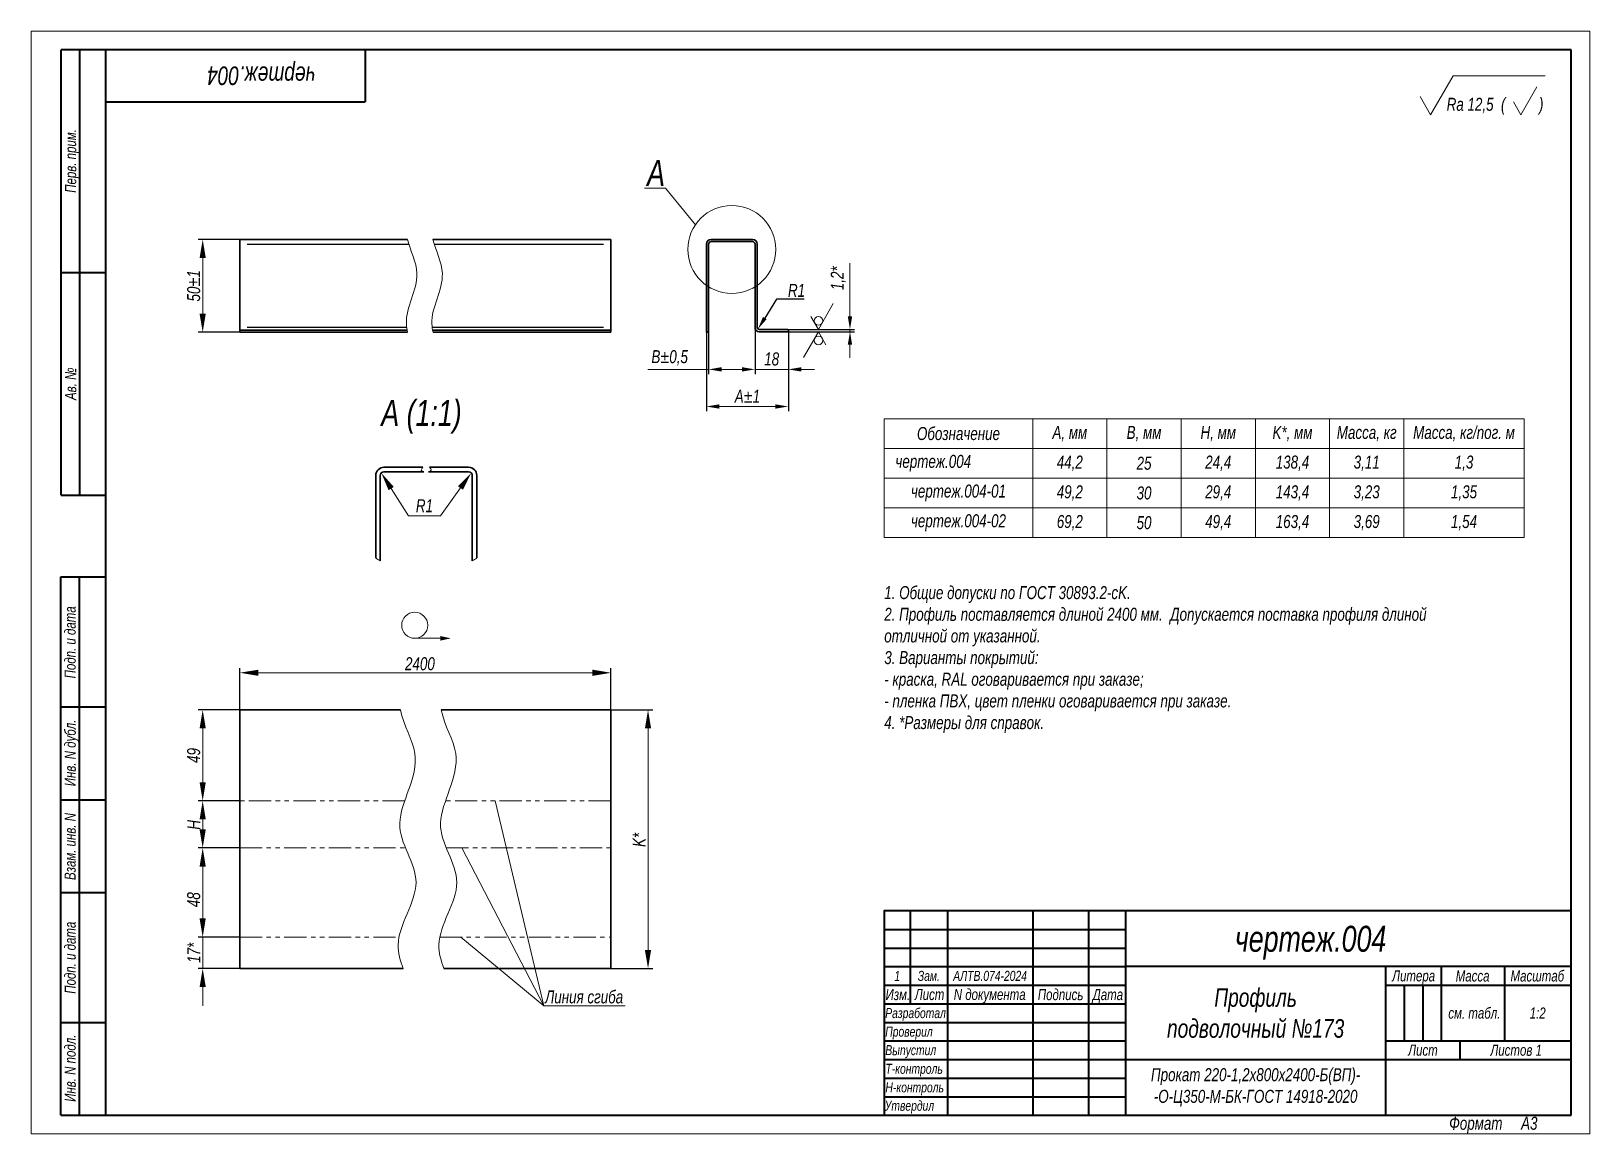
# Model space of a CAD drawing. Header units: millimetres. Extents: x 3779 to 4199, y 2708 to 3005.
import ezdxf

# ---------------------------------------------------------------- set-up
doc = ezdxf.new("R2010")
doc.units = ezdxf.units.MM
doc.linetypes.add('LT_03', pattern=[20, 10, -2, 2, -2, 2, -2])
for name, color, linetype, lineweight in [('Layer_01', 5, 'Continuous', 13), ('Layer_02', 1, 'Continuous', 15), ('Layer_03', 5, 'Continuous', 13), ('Layer_04', 7, 'Continuous', 35), ('Layer_05', 6, 'Continuous', 13), ('Layer_06', 7, 'Continuous', 40)]:
    doc.layers.add(name, color=color, linetype=linetype, lineweight=lineweight)
doc.styles.add('Style_01', font='ARIALNI.TTF', dxfattribs={"width": 0.9, "height": 3.5})
doc.dimstyles.new('DimStyle_02', dxfattribs={"dimtxt": 3.5, "dimasz": 2.5, "dimexe": 1.25, "dimexo": 0.625, "dimtad": 1, "dimtxsty": 'Style_01', "dimcen": 2.5, "dimazin": 3, "dimtfac": 1, "dimtmove": 0, "dimatfit": 3})
doc.dimstyles.new('DimStyle_03', dxfattribs={"dimtxt": 3.5, "dimasz": 2.5, "dimexe": 1.25, "dimexo": 0, "dimtad": 1, "dimlfac": 2, "dimtxsty": 'Style_01', "dimcen": 2.5, "dimazin": 3, "dimtfac": 1, "dimtmove": 0, "dimatfit": 3})

# ---------------------------------------------------------------- blocks, each defined once
blk = doc.blocks.new('*D1')
at = {"layer": 'Layer_02', "color": 0, "lineweight": -2, "ltscale": 0.04}
for p, q in [((3835.68, 2948.95), (3824.43, 2948.95)), ((3835.68, 2923.95), (3824.43, 2923.95))]:
    blk.add_line(p, q, dxfattribs=at)
at = {"layer": 'Layer_02', "color": 0, "ltscale": 0.04}
blk.add_line((3825.68, 2943.95), (3825.68, 2928.95), dxfattribs=at)
for points in [[(3824.84, 2943.95), (3826.51, 2943.95), (3825.68, 2948.95)], [(3824.84, 2928.95), (3826.51, 2928.95), (3825.68, 2923.95)]]:
    blk.add_solid(points, dxfattribs=at)
at = {"layer": 'Layer_02', "color": 0, "ltscale": 0.04, "insert": (3823.26, 2936.45), "char_height": 3.5, "attachment_point": 5, "rotation": 90, "style": 'Style_01'}
blk.add_mtext('50%%P1', dxfattribs=at)
blk = doc.blocks.new('*D2')
at = {"layer": 'Defpoints', "color": 0, "ltscale": 0.04}
for p in [(3825.68, 2761.05), (3835.68, 2761.05), (3835.68, 2752.55)]:
    blk.add_point(p, dxfattribs=at)
at = {"layer": 'Layer_02', "color": 0, "ltscale": 0.04}
for p, q in [((3825.68, 2766.05), (3825.68, 2771.05)), ((3825.68, 2752.55), (3825.68, 2761.05)), ((3825.68, 2747.55), (3825.68, 2742.55))]:
    blk.add_line(p, q, dxfattribs=at)
at = {"layer": 'Layer_02', "color": 0, "lineweight": -2, "ltscale": 0.04}
for p, q in [((3835.68, 2761.05), (3824.43, 2761.05)), ((3835.68, 2752.55), (3824.43, 2752.55))]:
    blk.add_line(p, q, dxfattribs=at)
at = {"layer": 'Layer_02', "color": 0, "ltscale": 0.04}
for points in [[(3824.84, 2766.05), (3826.51, 2766.05), (3825.68, 2761.05)], [(3824.84, 2747.55), (3826.51, 2747.55), (3825.68, 2752.55)]]:
    blk.add_solid(points, dxfattribs=at)
at = {"layer": 'Layer_02', "color": 0, "ltscale": 0.04, "insert": (3823.29, 2756.8), "char_height": 3.5, "attachment_point": 5, "rotation": 90, "style": 'Style_01'}
blk.add_mtext('17*', dxfattribs=at)
blk = doc.blocks.new('*D3')
at = {"layer": 'Layer_02', "color": 0, "lineweight": -2, "ltscale": 0.04}
for p, q in [((3835.68, 2785.04), (3824.43, 2785.04)), ((3835.68, 2761.05), (3824.43, 2761.05))]:
    blk.add_line(p, q, dxfattribs=at)
at = {"layer": 'Layer_02', "color": 0, "ltscale": 0.04}
blk.add_line((3825.68, 2766.05), (3825.68, 2780.04), dxfattribs=at)
for points in [[(3824.84, 2780.04), (3826.51, 2780.04), (3825.68, 2785.04)], [(3824.84, 2766.05), (3826.51, 2766.05), (3825.68, 2761.05)]]:
    blk.add_solid(points, dxfattribs=at)
at = {"layer": 'Layer_02', "color": 0, "ltscale": 0.04, "insert": (3823.26, 2771.11), "char_height": 3.5, "attachment_point": 5, "rotation": 90, "style": 'Style_01'}
blk.add_mtext('48', dxfattribs=at)
blk = doc.blocks.new('*D4')
at = {"layer": 'Layer_02', "color": 0, "lineweight": -2, "ltscale": 0.04}
for p, q in [((3835.68, 2797.74), (3824.43, 2797.74)), ((3835.68, 2785.04), (3824.43, 2785.04))]:
    blk.add_line(p, q, dxfattribs=at)
at = {"layer": 'Layer_02', "color": 0, "ltscale": 0.04}
blk.add_line((3825.68, 2790.04), (3825.68, 2792.74), dxfattribs=at)
for points in [[(3824.84, 2792.74), (3826.51, 2792.74), (3825.68, 2797.74)], [(3824.84, 2790.04), (3826.51, 2790.04), (3825.68, 2785.04)]]:
    blk.add_solid(points, dxfattribs=at)
at = {"layer": 'Layer_02', "color": 0, "ltscale": 0.04, "insert": (3823.3, 2791.27), "char_height": 3.5, "attachment_point": 5, "rotation": 90, "style": 'Style_01'}
blk.add_mtext('H', dxfattribs=at)
blk = doc.blocks.new('*D5')
at = {"layer": 'Layer_02', "color": 0, "lineweight": -2, "ltscale": 0.04}
for p, q in [((3835.68, 2822.23), (3824.43, 2822.23)), ((3835.68, 2797.74), (3824.43, 2797.74))]:
    blk.add_line(p, q, dxfattribs=at)
at = {"layer": 'Layer_02', "color": 0, "ltscale": 0.04}
blk.add_line((3825.68, 2802.74), (3825.68, 2817.23), dxfattribs=at)
for points in [[(3824.84, 2817.23), (3826.51, 2817.23), (3825.68, 2822.23)], [(3824.84, 2802.74), (3826.51, 2802.74), (3825.68, 2797.74)]]:
    blk.add_solid(points, dxfattribs=at)
at = {"layer": 'Layer_02', "color": 0, "ltscale": 0.04, "insert": (3823.26, 2809.95), "char_height": 3.5, "attachment_point": 5, "rotation": 90, "style": 'Style_01'}
blk.add_mtext('49', dxfattribs=at)
blk = doc.blocks.new('*D6')
at = {"layer": 'Layer_02', "color": 0, "lineweight": -2, "ltscale": 0.04}
for p, q in [((3935.68, 2822.23), (3946.93, 2822.23)), ((3935.68, 2752.55), (3946.93, 2752.55))]:
    blk.add_line(p, q, dxfattribs=at)
at = {"layer": 'Layer_02', "color": 0, "ltscale": 0.04}
blk.add_line((3945.68, 2757.55), (3945.68, 2817.23), dxfattribs=at)
for points in [[(3944.84, 2817.23), (3946.51, 2817.23), (3945.68, 2822.23)], [(3944.84, 2757.55), (3946.51, 2757.55), (3945.68, 2752.55)]]:
    blk.add_solid(points, dxfattribs=at)
at = {"layer": 'Layer_02', "color": 0, "ltscale": 0.04, "insert": (3943.3, 2787.21), "char_height": 3.5, "attachment_point": 5, "rotation": 90, "style": 'Style_01'}
blk.add_mtext('K*', dxfattribs=at)
blk = doc.blocks.new('*D7')
at = {"layer": 'Layer_02', "color": 0, "lineweight": -2, "ltscale": 0.04}
for p, q in [((3835.68, 2822.23), (3835.68, 2833.48)), ((3935.68, 2822.23), (3935.68, 2833.48))]:
    blk.add_line(p, q, dxfattribs=at)
at = {"layer": 'Layer_02', "color": 0, "ltscale": 0.04}
blk.add_line((3840.68, 2832.23), (3930.68, 2832.23), dxfattribs=at)
for points in [[(3840.68, 2833.06), (3840.68, 2831.4), (3835.68, 2832.23)], [(3930.68, 2833.06), (3930.68, 2831.4), (3935.68, 2832.23)]]:
    blk.add_solid(points, dxfattribs=at)
at = {"layer": 'Layer_02', "color": 0, "ltscale": 0.04, "insert": (3884.21, 2834.64), "char_height": 3.5, "attachment_point": 5, "style": 'Style_01'}
blk.add_mtext('2400', dxfattribs=at)
blk = doc.blocks.new('*D8')
at = {"layer": 'Defpoints', "color": 0, "ltscale": 0.04}
for p in [(3983.36, 2924.7), (3983.36, 2924.1), (4000.1, 2924.1)]:
    blk.add_point(p, dxfattribs=at)
at = {"layer": 'Layer_02', "color": 0, "ltscale": 0.04}
for p, q in [((4000.1, 2928.2), (4000.1, 2942.52)), ((4000.1, 2924.1), (4000.1, 2924.7)), ((4000.1, 2920.6), (4000.1, 2917.1))]:
    blk.add_line(p, q, dxfattribs=at)
at = {"layer": 'Layer_02', "color": 0, "lineweight": -2, "ltscale": 0.04}
for p, q in [((3983.36, 2924.7), (4001.35, 2924.7)), ((3983.36, 2924.1), (4001.35, 2924.1))]:
    blk.add_line(p, q, dxfattribs=at)
at = {"layer": 'Layer_02', "color": 0, "ltscale": 0.04}
for points in [[(3999.51, 2928.2), (4000.68, 2928.2), (4000.1, 2924.7)], [(3999.51, 2920.6), (4000.68, 2920.6), (4000.1, 2924.1)]]:
    blk.add_solid(points, dxfattribs=at)
at = {"layer": 'Layer_02', "color": 0, "ltscale": 0.04, "insert": (3996.99, 2938.49), "char_height": 3.5, "attachment_point": 5, "rotation": 90, "style": 'Style_01'}
blk.add_mtext('1,2*', dxfattribs=at)
blk = doc.blocks.new('*D9')
at = {"layer": 'Layer_02', "color": 0, "lineweight": -2, "ltscale": 0.04}
for p, q in [((3962.01, 2923.95), (3962.01, 2912.7)), ((3974.51, 2925.19), (3974.51, 2912.7))]:
    blk.add_line(p, q, dxfattribs=at)
at = {"layer": 'Layer_02', "color": 0, "ltscale": 0.04}
for p, q in [((3962.01, 2913.95), (3945.64, 2913.95)), ((3971.01, 2913.95), (3965.51, 2913.95))]:
    blk.add_line(p, q, dxfattribs=at)
for points in [[(3965.51, 2914.54), (3965.51, 2913.37), (3962.01, 2913.95)], [(3971.01, 2914.54), (3971.01, 2913.37), (3974.51, 2913.95)]]:
    blk.add_solid(points, dxfattribs=at)
at = {"layer": 'Layer_02', "color": 0, "ltscale": 0.04, "insert": (3951.51, 2917.06), "char_height": 3.5, "attachment_point": 5, "style": 'Style_01'}
blk.add_mtext('В%%P0,5', dxfattribs=at)
blk = doc.blocks.new('*D10')
at = {"layer": 'Layer_02', "color": 0, "lineweight": -2, "ltscale": 0.04}
for p, q in [((3974.51, 2925.2), (3974.51, 2912.7)), ((3983.51, 2923.95), (3983.51, 2912.7))]:
    blk.add_line(p, q, dxfattribs=at)
at = {"layer": 'Layer_02', "color": 0, "ltscale": 0.04}
for p, q in [((3971.01, 2913.95), (3967.51, 2913.95)), ((3983.51, 2913.95), (3974.51, 2913.95)), ((3987.01, 2913.95), (3990.51, 2913.95))]:
    blk.add_line(p, q, dxfattribs=at)
for points in [[(3971.01, 2914.54), (3971.01, 2913.37), (3974.51, 2913.95)], [(3987.01, 2914.54), (3987.01, 2913.37), (3983.51, 2913.95)]]:
    blk.add_solid(points, dxfattribs=at)
at = {"layer": 'Layer_02', "color": 0, "ltscale": 0.04, "insert": (3979.01, 2916.74), "char_height": 3.5, "attachment_point": 5, "style": 'Style_01'}
blk.add_mtext('18', dxfattribs=at)
blk = doc.blocks.new('*D11')
at = {"layer": 'Layer_02', "color": 0, "lineweight": -2, "ltscale": 0.04}
for p, q in [((3961.41, 2923.95), (3961.41, 2902.7)), ((3983.51, 2923.95), (3983.51, 2902.7))]:
    blk.add_line(p, q, dxfattribs=at)
at = {"layer": 'Layer_02', "color": 0, "ltscale": 0.04}
blk.add_line((3964.91, 2903.95), (3980.01, 2903.95), dxfattribs=at)
for points in [[(3964.91, 2904.54), (3964.91, 2903.37), (3961.41, 2903.95)], [(3980.01, 2904.54), (3980.01, 2903.37), (3983.51, 2903.95)]]:
    blk.add_solid(points, dxfattribs=at)
at = {"layer": 'Layer_02', "color": 0, "ltscale": 0.04, "insert": (3972.46, 2906.71), "char_height": 3.5, "attachment_point": 5, "style": 'Style_01'}
blk.add_mtext('А%%P1', dxfattribs=at)
blk = doc.blocks.new('*D12')
at = {"layer": 'Defpoints', "color": 0, "ltscale": 0.04}
for p in [(3975.64, 2925.38), (3975.98, 2925.93)]:
    blk.add_point(p, dxfattribs=at)
at = {"layer": 'Layer_02', "color": 0, "lineweight": -2, "ltscale": 0.04}
for p, q in [((3980.32, 2932.86), (3977.15, 2927.79)), ((3987.78, 2932.86), (3980.32, 2932.86))]:
    blk.add_line(p, q, dxfattribs=at)
at = {"layer": 'Layer_02', "color": 0, "ltscale": 0.04}
blk.add_solid([(3976.66, 2928.1), (3977.64, 2927.48), (3975.3, 2924.82)], dxfattribs=at)
at = {"layer": 'Layer_02', "color": 0, "ltscale": 0.04, "insert": (3985.7, 2935.24), "char_height": 3.5, "attachment_point": 5, "style": 'Style_01'}
blk.add_mtext('R1', dxfattribs=at)

msp = doc.modelspace()

# ---------------------------------------------------------------- linework, layer by layer
at = {"layer": 'Layer_02', "ltscale": 0.04}
for p, q in [((3881.1089, 2874.5007), (3876.4698, 2881.8523)), ((3889.7854, 2874.5007), (3895.1377, 2882.0093)), ((3881.1089, 2874.5007), (3889.7854, 2874.5007))]:
    msp.add_line(p, q, dxfattribs=at)
for points in [[(3877.1746, 2882.297), (3875.7651, 2881.4076), (3873.8015, 2886.0808)], [(3894.4592, 2882.493), (3895.8163, 2881.5256), (3898.04, 2886.0808)]]:
    msp.add_solid(points, dxfattribs=at)
at = {"layer": 'Layer_03', "linetype": 'LT_03', "ltscale": 0.6}
for p, q in [((3880.1217, 2797.7355), (3835.6758, 2797.7355)), ((3935.6758, 2797.7355), (3891.1166, 2797.7355)), ((3835.6758, 2785.0432), (3880.3198, 2785.0432)), ((3891.3147, 2785.0432), (3935.6758, 2785.0432)), ((3835.6758, 2761.051), (3878.5791, 2761.051)), ((3889.574, 2761.051), (3935.6758, 2761.051))]:
    msp.add_line(p, q, dxfattribs=at)
at = {"layer": 'Layer_04', "lineweight": 13, "ltscale": 0.303109}
msp.add_line((4156.5293, 2982.5462), (4162.5914, 2993.0462), dxfattribs=at)
at = {"layer": 'Layer_04', "lineweight": 13}
msp.add_line((4162.5914, 2993.0462), (4187.4603, 2993.0462), dxfattribs=at)
at = {"layer": 'Layer_04', "lineweight": 13, "ltscale": 0.141451}
msp.add_line((4156.5293, 2982.5462), (4153.7002, 2987.4462), dxfattribs=at)
at = {"layer": 'Layer_04', "lineweight": 13, "ltscale": 0.216506}
msp.add_line((4180.8937, 2982.5462), (4185.2238, 2990.0462), dxfattribs=at)
at = {"layer": 'Layer_04', "lineweight": 13, "ltscale": 0.101036}
msp.add_line((4180.8937, 2982.5462), (4178.8729, 2986.0462), dxfattribs=at)
at = {"layer": 'Layer_04', "linetype": 'Continuous'}
for p, q in [((3835.6758, 2947.7018), (3835.6758, 2948.9518)), ((3835.6758, 2948.9518), (3880.8647, 2948.9518)), ((3887.7267, 2948.9518), (3935.6758, 2948.9518)), ((3935.6758, 2948.9518), (3935.6758, 2923.9518)), ((3962.6569, 2948.9518), (3973.8569, 2948.9518)), ((3835.6758, 2947.7018), (3835.6758, 2925.2018)), ((3961.4069, 2923.9518), (3961.4069, 2947.7018)), ((3962.0069, 2923.9518), (3962.0069, 2947.7018)), ((3962.6569, 2948.3518), (3973.8569, 2948.3518)), ((3974.5069, 2947.7018), (3974.5069, 2925.2018)), ((3975.1069, 2947.7018), (3975.1069, 2925.2018)), ((3835.6758, 2925.2018), (3835.6758, 2924.5518)), ((3835.6758, 2923.9518), (3835.6758, 2924.5518)), ((3880.7705, 2924.5518), (3835.6758, 2924.5518)), ((3880.9014, 2923.9518), (3835.6758, 2923.9518)), ((3935.6758, 2924.5518), (3887.6325, 2924.5518)), ((3935.6758, 2923.9518), (3887.7634, 2923.9518)), ((3961.4069, 2923.9518), (3962.0069, 2923.9518)), ((3983.3569, 2924.7018), (3975.6069, 2924.7018)), ((3983.3569, 2924.1018), (3975.6069, 2924.1018)), ((3983.5069, 2923.9518), (3983.5069, 2924.5518)), ((3874.5086, 2887.5737), (3885.0204, 2887.5737)), ((3874.5086, 2886.3737), (3885.2807, 2886.3737)), ((3897.3329, 2886.3737), (3886.5608, 2886.3737)), ((3897.3329, 2887.5737), (3886.8211, 2887.5737)), ((3872.3086, 2863.1538), (3872.3086, 2885.3737)), ((3873.5086, 2862.3572), (3873.5086, 2885.3737)), ((3898.3329, 2862.3572), (3898.3329, 2885.3737)), ((3899.5329, 2863.1538), (3899.5329, 2885.3737)), ((3835.6758, 2752.5548), (3835.6758, 2822.2316)), ((3878.9687, 2822.2316), (3835.6758, 2822.2316)), ((3935.6758, 2822.2316), (3889.9636, 2822.2316)), ((3935.6758, 2752.5548), (3935.6758, 2822.2316)), ((3879.6943, 2752.5548), (3835.6758, 2752.5548)), ((3935.6758, 2752.5548), (3890.6892, 2752.5548))]:
    msp.add_line(p, q, dxfattribs=at)
at = {"layer": 'Layer_04', "linetype": 'Continuous', "lineweight": 25}
for p, q in [((3837.6758, 2947.7018), (3881.2335, 2947.7018)), ((3888.0956, 2947.7018), (3933.6758, 2947.7018)), ((3880.6603, 2925.2018), (3837.6758, 2925.2018)), ((3933.6758, 2925.2018), (3887.5224, 2925.2018))]:
    msp.add_line(p, q, dxfattribs=at)
at = {"layer": 'Layer_04', "linetype": 'Continuous'}
for centre, radius, start, end in [((3962.6569, 2947.7018), 1.25, 90, 180), ((3973.8569, 2947.7018), 1.25, 0, 90), ((3962.6569, 2947.7018), 0.65, 90, 180), ((3973.8569, 2947.7018), 0.65, 0, 90), ((3975.6069, 2925.2018), 1.1, 180, 270), ((3975.6069, 2925.2018), 0.5, 180, 270), ((3874.5086, 2885.3737), 2.2, 90, 180), ((3874.5086, 2885.3737), 1, 90, 180), ((3897.3329, 2885.3737), 2.2, 0, 90), ((3897.3329, 2885.3737), 1, 0, 90)]:
    msp.add_arc(centre, radius, start, end, dxfattribs=at)
at = {"layer": 'Layer_05'}
for p, q in [((3779.4603, 3005.0462), (3779.4603, 2708.0462)), ((4199.4603, 3005.0462), (3779.4603, 3005.0462)), ((4199.4603, 2708.0462), (4199.4603, 3005.0462)), ((3944.7083, 2962.7356), (3950.4081, 2962.7356)), ((3958.447, 2952.9039), (3950.4081, 2962.7356)), ((3991.6077, 2924.7018), (3995.6057, 2931.7018)), ((3991.6077, 2924.7018), (3989.5664, 2928.2018)), ((3991.6077, 2924.1018), (3987.5464, 2917.1384)), ((3991.6077, 2924.1018), (3993.6172, 2920.5834)), ((4009.3369, 2868.6475), (4009.3369, 2900.6475)), ((4009.3369, 2900.6475), (4181.7799, 2900.6475)), ((4049.3369, 2868.6475), (4049.3369, 2900.6475)), ((4069.3369, 2868.6475), (4069.3369, 2900.6475)), ((4089.3369, 2868.6475), (4089.3369, 2900.6475)), ((4109.3369, 2868.6475), (4109.3369, 2900.6475)), ((4129.3369, 2868.6475), (4129.3369, 2900.6475)), ((4149.3369, 2868.6475), (4149.3369, 2900.6475)), ((4181.7799, 2868.6475), (4181.7799, 2900.6475)), ((4009.3369, 2892.6475), (4181.7799, 2892.6475)), ((4009.3369, 2884.6475), (4181.7799, 2884.6475)), ((4009.3369, 2876.6475), (4181.7799, 2876.6475)), ((4009.3369, 2868.6475), (4181.7799, 2868.6475)), ((3882.8103, 2841.5171), (3889.714, 2841.5095)), ((3904.51, 2797.7355), (3917.5863, 2742.5548)), ((3895.5242, 2785.0432), (3917.5863, 2742.5548)), ((3895.2628, 2761.051), (3917.5863, 2742.5548)), ((3917.5863, 2742.5548), (3939.5472, 2742.5548)), ((3779.4603, 2708.0462), (4199.4603, 2708.0462))]:
    msp.add_line(p, q, dxfattribs=at)
for centre, radius in [((3968.2569, 2946.2594), 11.8484), ((3991.5971, 2927.0353), 1.1665), ((3991.5971, 2921.7683), 1.1665), ((3882.8103, 2845.0222), 3.5051)]:
    msp.add_circle(centre, radius, dxfattribs=at)
for centre, start, end in [((3886.0086, 2882.489), 234.680314, 238.163428), ((3885.8329, 2882.489), 301.836572, 305.319686)]:
    msp.add_arc(centre, 23.6968, start, end, dxfattribs=at)
for points, knots in [([(3880.8647, 2948.9518), (3881.6635, 2945.914), (3885.6914, 2938.3167), (3879.8511, 2929.9741), (3880.7227, 2924.6992), (3880.9014, 2923.9518)], [10.70647082, 10.70647082, 10.70647082, 10.70647082, 20.11506941, 33.98274813, 36.27527505, 36.27527505, 36.27527505, 36.27527505]), ([(3887.7267, 2948.9518), (3888.5255, 2945.914), (3892.5534, 2938.3167), (3886.7131, 2929.9741), (3887.5847, 2924.6992), (3887.7634, 2923.9518)], [10.70647082, 10.70647082, 10.70647082, 10.70647082, 20.11506941, 33.98274813, 36.27527505, 36.27527505, 36.27527505, 36.27527505]), ([(3885.0204, 2887.5737), (3884.7803, 2887.3038), (3884.3082, 2886.7731), (3884.9603, 2886.5053), (3885.2807, 2886.3737)], [0, 0, 0, 0, 0.8571024, 1.68533497, 1.68533497, 1.68533497, 1.68533497]), ([(3886.8211, 2887.5737), (3887.0612, 2887.3038), (3887.5333, 2886.7731), (3886.8812, 2886.5053), (3886.5608, 2886.3737)], [0, 0, 0, 0, 0.8571024, 1.68533497, 1.68533497, 1.68533497, 1.68533497]), ([(3878.9687, 2822.2316), (3879.7876, 2817.8906), (3886.6475, 2807.9222), (3874.0504, 2790.8504), (3887.7737, 2776.28), (3876.5962, 2761.9882), (3878.9345, 2754.6602), (3879.6943, 2752.5548)], [0.41872538, 0.41872538, 0.41872538, 0.41872538, 1, 2, 3, 4, 4.39931368, 4.39931368, 4.39931368, 4.39931368]), ([(3889.9636, 2822.2316), (3890.7824, 2817.8906), (3897.6424, 2807.9222), (3885.0453, 2790.8504), (3898.7686, 2776.28), (3887.5911, 2761.9882), (3889.9294, 2754.6602), (3890.6892, 2752.5548)], [0.41872538, 0.41872538, 0.41872538, 0.41872538, 1, 2, 3, 4, 4.39931368, 4.39931368, 4.39931368, 4.39931368])]:
    msp.add_open_spline(points, degree=3, knots=knots, dxfattribs=at)
msp.add_solid([(3889.7142, 2840.8941), (3892.5352, 2841.5056), (3889.7137, 2842.125)], dxfattribs=at)
at = {"layer": 'Layer_06', "linetype": 'Continuous'}
for p, q in [((4194.4603, 3000.0462), (3787.5836, 3000.0462)), ((3787.5836, 2880.0462), (3787.5836, 3000.0462)), ((3792.5836, 2880.0462), (3792.5836, 3000.0462)), ((3799.4603, 3000.0462), (3799.4603, 2713.0462)), ((3869.4603, 3000.0462), (3869.4603, 2986.0462)), ((4194.4603, 2713.0462), (4194.4603, 3000.0462)), ((3799.4603, 2986.0462), (3869.4603, 2986.0462)), ((3787.5836, 2940.0462), (3799.4603, 2940.0462)), ((3787.5836, 2880.0462), (3799.4603, 2880.0462)), ((3787.4603, 2713.0462), (3787.4603, 2858.0462)), ((3787.4603, 2858.0462), (3799.4603, 2858.0462)), ((3792.4603, 2713.0462), (3792.4603, 2858.0462)), ((3787.4603, 2823.0462), (3799.4603, 2823.0462)), ((3787.4603, 2798.0462), (3799.4603, 2798.0462)), ((3787.4603, 2773.0462), (3799.4603, 2773.0462)), ((4009.337, 2763.0795), (4074.3803, 2763.0795)), ((4009.337, 2758.0762), (4074.3803, 2758.0762)), ((4009.337, 2753.0728), (4074.3803, 2753.0728)), ((4149.4303, 2748.0695), (4149.4303, 2733.0595)), ((4154.4336, 2748.0695), (4154.4336, 2733.0595)), ((3787.4603, 2738.0462), (3799.4603, 2738.0462)), ((4009.337, 2738.0628), (4074.3803, 2738.0628)), ((4009.337, 2733.0595), (4074.3803, 2733.0595)), ((4009.337, 2728.0562), (4074.3803, 2728.0562)), ((4009.337, 2723.0528), (4074.3803, 2723.0528)), ((4009.337, 2718.0495), (4074.3803, 2718.0495)), ((3787.4603, 2713.0462), (3799.4603, 2713.0462)), ((3799.4603, 2713.0462), (4194.4603, 2713.0462))]:
    msp.add_line(p, q, dxfattribs=at)
for points in [[(4194.4603, 2768.0828), (4009.3369, 2768.0828), (4009.3369, 2713.0462)], [(4016.3416, 2768.0828), (4016.3416, 2743.0662)], [(4026.3483, 2768.0828), (4026.3483, 2713.0462)], [(4049.3636, 2768.0828), (4049.3636, 2713.0462)], [(4064.3736, 2768.0828), (4064.3736, 2713.0462)], [(4074.3803, 2768.0828), (4074.3803, 2713.0462)], [(4194.4603, 2753.0728), (4074.3803, 2753.0728)], [(4144.4269, 2753.0728), (4144.4269, 2713.0462)], [(4159.4369, 2753.0728), (4159.4369, 2733.0595)], [(4176.4483, 2753.0728), (4176.4483, 2733.0595)], [(4176.4483, 2753.0728), (4176.4483, 2733.0595)], [(4009.3369, 2748.0695), (4074.3803, 2748.0695)], [(4144.4269, 2748.0695), (4194.4603, 2748.0695)], [(4009.3369, 2743.0662), (4074.3803, 2743.0662)], [(4144.4269, 2733.0595), (4194.4603, 2733.0595)], [(4164.4403, 2733.0595), (4164.4403, 2728.0562)], [(4074.3803, 2728.0562), (4194.4603, 2728.0562)]]:
    msp.add_lwpolyline(points, dxfattribs=at)

# ---------------------------------------------------------------- texts
at = {"layer": 'Layer_01', "linetype": 'Continuous', "style": 'Style_01', "width": 0.9}
msp.add_text('чертеж.004', height=5, rotation=180, dxfattribs=at).set_placement((3856.0769, 2995.5468))
for s, height, p in [('Rа 12,5  (         )', 3.5, (4160.8823, 2983.6056)), ('чертеж.004', 7, (4103.8282, 2757.0736)), ('Изм.', 3, (4009.6879, 2744.0702)), ('Лист', 3, (4017.5686, 2744.0812)), ('N документа', 3, (4028.0664, 2744.0879)), ('Подпись', 3, (4050.7171, 2744.0655)), ('Дата', 3, (4065.5088, 2744.0589)), ('Разработал', 2.7, (4009.6023, 2739.2237)), ('см. табл.', 3, (4161.3349, 2739.0701)), ('1:2', 3, (4183.2699, 2739.0756)), ('Проверил', 2.7, (4009.6147, 2734.22)), ('Выпустил', 2.7, (4009.6232, 2729.2321)), ('Т-контроль', 2.7, (4009.6471, 2724.219)), ('Н-контроль', 2.7, (4009.6471, 2719.2157)), ('Утвердил', 2.7, (4009.4751, 2714.269))]:
    msp.add_text(s, height=height, dxfattribs=at).set_placement(p)
at = {"layer": 'Layer_01', "linetype": 'Continuous', "lineweight": 25, "style": 'Style_01', "width": 0.9}
for s, p in [('Перв. прим.', (3791.5831, 2961.5221)), ('Ав. №', (3791.5844, 2905.7091)), ('Подп. и дата', (3791.4559, 2830.7248)), ('Инв. N дубл.', (3791.4626, 2801.6664)), ('Взам. инв. N', (3791.454, 2776.4049)), ('Подп. и дата', (3791.4601, 2745.7815)), ('Инв. N подл.', (3791.4585, 2716.6719))]:
    msp.add_text(s, height=3, rotation=90, dxfattribs=at).set_placement(p)
at = {"layer": 'Layer_01', "style": 'Style_01', "width": 0.9}
for s, p in [('А', (3945.4297, 2963.3675)), ('А (1:1)', (3873.8128, 2898.7289))]:
    msp.add_text(s, height=7, dxfattribs=at).set_placement(p)
at = {"layer": 'Layer_01', "linetype": 'Continuous', "lineweight": 25, "style": 'Style_01', "width": 0.9}
for s, p in [('Литера', (4146.1971, 2749.1023)), ('Масса', (4163.3248, 2749.0725)), ('Масштаб', (4178.0927, 2749.0744)), ('Лист ', (4150.5142, 2729.088)), ('Листов 1', (4172.674, 2729.0825))]:
    msp.add_text(s, height=3, dxfattribs=at).set_placement(p)
at = {"layer": 'Layer_01', "ltscale": 0.04, "style": 'Style_01', "width": 0.9}
msp.add_text('Линия сгиба', height=3.5, dxfattribs=at).set_placement((3917.9488, 2743.1867))
at = {"layer": 'Layer_01', "char_height": 3.5, "style": 'Style_01'}
for s, insert, width, attachment_point in [('Обозначение', (4029.3369, 2896.6475), 40, 5), ('А, мм', (4059.3369, 2896.6475), 20, 5), ('В, мм', (4079.3369, 2896.6475), 20, 5), ('Н, мм', (4099.3369, 2896.6475), 20, 5), ('K*, мм', (4119.3369, 2896.6475), 20, 5), ('Масса, кг', (4139.3369, 2896.6475), 20, 5), ('Масса, кг/пог. м', (4165.5584, 2896.6475), 32.442964, 5), ('   чертеж.004', (4009.3369, 2888.6475), 40, 4), ('44,2', (4059.3369, 2888.6475), 20, 5), ('25', (4079.3369, 2888.6475), 20, 5), ('24,4', (4099.3369, 2888.6475), 20, 5), ('138,4', (4119.3369, 2888.6475), 20, 5), ('3,11', (4139.3369, 2888.6475), 20, 5), ('1,3', (4165.5584, 2888.6475), 32.442964, 5), ('чертеж.004-01', (4029.3369, 2880.6475), 40, 5), ('49,2', (4059.3369, 2880.6475), 20, 5), ('30', (4079.3369, 2880.6475), 20, 5), ('29,4', (4099.3369, 2880.6475), 20, 5), ('143,4', (4119.3369, 2880.6475), 20, 5), ('3,23', (4139.3369, 2880.6475), 20, 5), ('1,35', (4165.5584, 2880.6475), 32.442964, 5), ('чертеж.004-02', (4029.3369, 2872.6475), 40, 5), ('3,69', (4139.3369, 2872.6475), 20, 5), ('1,54', (4165.5584, 2872.6475), 32.442964, 5)]:
    msp.add_mtext(s, dxfattribs=dict(at, insert=insert, width=width, attachment_point=attachment_point))
at = {"layer": 'Layer_01', "color": 3, "char_height": 3.5, "width": 20, "attachment_point": 5, "style": 'Style_01'}
for s, insert in [('{\\C256;69,2}', (4059.3369, 2872.6475)), ('{\\C256;50}', (4079.3369, 2872.6475)), ('{\\C256;49,4}', (4099.3369, 2872.6475)), ('{\\C256;163,4}', (4119.3369, 2872.6475))]:
    msp.add_mtext(s, dxfattribs=dict(at, insert=insert))
at = {"layer": 'Layer_01', "insert": (4009.3369, 2855.5772), "char_height": 3.5, "attachment_point": 1, "style": 'Style_01'}
msp.add_mtext_dynamic_manual_height_columns('\\pxb0.25,ql;1. Общие допуски по ГОСТ 30893.2-cK.\\P\\pq*;2. Профиль поставляется длиной 2400 мм.  Допускается поставка профиля длиной отличной от указанной.\\P3. Варианты покрытий:\\P- краска, RAL оговаривается при заказе;\\P- пленка ПВХ, цвет пленки оговаривается при заказе.\\P\\pql;4. *Размеры для справок.', width=149.614389, gutter_width=70, heights=[66.3287], dxfattribs=at)
at = {"layer": 'Layer_01', "linetype": 'Continuous', "attachment_point": 5, "style": 'Style_01'}
for s, insert, char_height, width in [('1', (4012.8393, 2750.5712), 2.7, 7.004627), ('Зам.', (4021.3449, 2750.5712), 2.7, 10.006667), ('АЛТВ.074-2024', (4037.8559, 2750.5712), 2.7, 23.015333), ('\\pxqc,t45,48;Профиль \\P\\pq*,tz;подволочный №173', (4109.4036, 2740.5645), 5, 70.046667), ('Прокат 220-1,2х800х2400-Б(ВП)-\\P-О-Ц350-М-БК-ГОСТ 14918-2020', (4109.4036, 2720.5512), 3.5, 70.046667)]:
    msp.add_mtext(s, dxfattribs=dict(at, insert=insert, char_height=char_height, width=width))
at = {"layer": 'Layer_01', "linetype": 'Continuous', "lineweight": 25, "insert": (4161.5578, 2712.6395), "char_height": 3.5, "width": 32.951458, "attachment_point": 1, "style": 'Style_01'}
msp.add_mtext('Формат     А3', dxfattribs=at)
at = {"layer": 'Layer_02', "ltscale": 0.04, "insert": (3885.4346, 2877.2362), "char_height": 3.5, "attachment_point": 5, "style": 'Style_01'}
msp.add_mtext('R1', dxfattribs=at)

# ---------------------------------------------------------------- dimensions: what is measured, and where the dimension line sits
at = {"layer": 'Layer_02', "ltscale": 0.04}
dim = msp.add_linear_dim(base=(3825.6758, 2923.9518), p1=(3835.6758, 2948.9518), p2=(3835.6758, 2923.9518), angle=90, text='<>%%P1', dimstyle='DimStyle_03', override={"dimasz": 5, "dimdec": 1, "dimlwd": -1}, dxfattribs=at)
dim.commit()
dim.dimension.update_dxf_attribs({"geometry": '*D1', "text_midpoint": (3823.2638, 2936.4518)})
for base, p1, p2, angle, text, override, picture, middle in [((4000.0965, 2924.1018), (3983.3569, 2924.7018), (3983.3569, 2924.1018), 90, '<>*', {"dimasz": 3.5, "dimgap": 1, "dimdec": 1, "dimlwd": -1}, '*D8', (4000.0965, 2938.4858)), ((3935.6758, 2832.2316), (3835.6758, 2822.2316), (3935.6758, 2822.2316), 180, '2400', {"dimasz": 5, "dimdec": 1, "dimlwd": -1}, '*D7', (3884.2094, 2832.2316)), ((3945.6758, 2822.2316), (3935.6758, 2752.5548), (3935.6758, 2822.2316), 270, 'K*', {"dimasz": 5, "dimdec": 1, "dimlwd": -1}, '*D6', (3945.6758, 2787.2119)), ((3825.6758, 2797.7355), (3835.6758, 2785.0432), (3835.6758, 2797.7355), 270, 'H', {"dimasz": 5, "dimdec": 1, "dimlwd": -1}, '*D4', (3825.6758, 2791.2684)), ((3825.6758, 2761.051), (3835.6758, 2752.5548), (3835.6758, 2761.051), 270, '<>*', {"dimasz": 5, "dimdec": 1, "dimlwd": -1}, '*D2', (3825.6758, 2756.8029))]:
    dim = msp.add_linear_dim(base=base, p1=p1, p2=p2, angle=angle, text=text, dimstyle='DimStyle_03', override=override, dxfattribs=at)
    dim.commit()
    dim.dimension.update_dxf_attribs({"geometry": picture, "text_midpoint": middle, "dimtype": 160})
dim = msp.add_radius_dim(center=(3975.6398, 2925.3757), mpoint=(3975.9842, 2925.927), text='R1', dimstyle='DimStyle_02', override={"dimasz": 3.5, "dimlfac": 2, "dimse1": 1}, dxfattribs=at)
dim.commit()
dim.dimension.update_dxf_attribs({"geometry": '*D12', "text_midpoint": (3985.6971, 2932.8601), "dimtype": 164})
dim = msp.add_linear_dim(base=(3974.507, 2913.9518), p1=(3962.0069, 2923.9518), p2=(3974.507, 2925.1928), text='В%%P0,5', dimstyle='DimStyle_03', override={"dimasz": 3.5, "dimgap": 1, "dimdec": 1, "dimlwd": -1}, dxfattribs=at)
dim.commit()
dim.dimension.update_dxf_attribs({"geometry": '*D9', "text_midpoint": (3951.5119, 2913.9518), "dimtype": 160})
dim = msp.add_linear_dim(base=(3983.5069, 2903.9518), p1=(3961.4069, 2923.9518), p2=(3983.5069, 2923.9518), text='А%%P1', dimstyle='DimStyle_03', override={"dimasz": 3.5, "dimgap": 1, "dimdec": 1, "dimlwd": -1}, dxfattribs=at)
dim.commit()
dim.dimension.update_dxf_attribs({"geometry": '*D11', "text_midpoint": (3972.4569, 2906.7089)})
dim = msp.add_linear_dim(base=(3974.5069, 2913.9518), p1=(3983.5069, 2923.9518), p2=(3974.5069, 2925.2018), dimstyle='DimStyle_03', override={"dimasz": 3.5, "dimgap": 1, "dimdec": 1, "dimlwd": -1}, dxfattribs=at)
dim.commit()
dim.dimension.update_dxf_attribs({"geometry": '*D10', "text_midpoint": (3979.0069, 2916.7388)})
for base, p1, p2, picture, middle in [((3825.6758, 2822.2316), (3835.6758, 2797.7355), (3835.6758, 2822.2316), '*D5', (3825.6758, 2809.9533)), ((3825.6758, 2785.0432), (3835.6758, 2761.051), (3835.6758, 2785.0432), '*D3', (3825.6758, 2771.1123))]:
    dim = msp.add_linear_dim(base=base, p1=p1, p2=p2, angle=270, dimstyle='DimStyle_03', override={"dimasz": 5, "dimdec": 1, "dimlwd": -1}, dxfattribs=at)
    dim.commit()
    dim.dimension.update_dxf_attribs({"geometry": picture, "text_midpoint": middle, "dimtype": 160})

doc.saveas('drawing.dxf')
